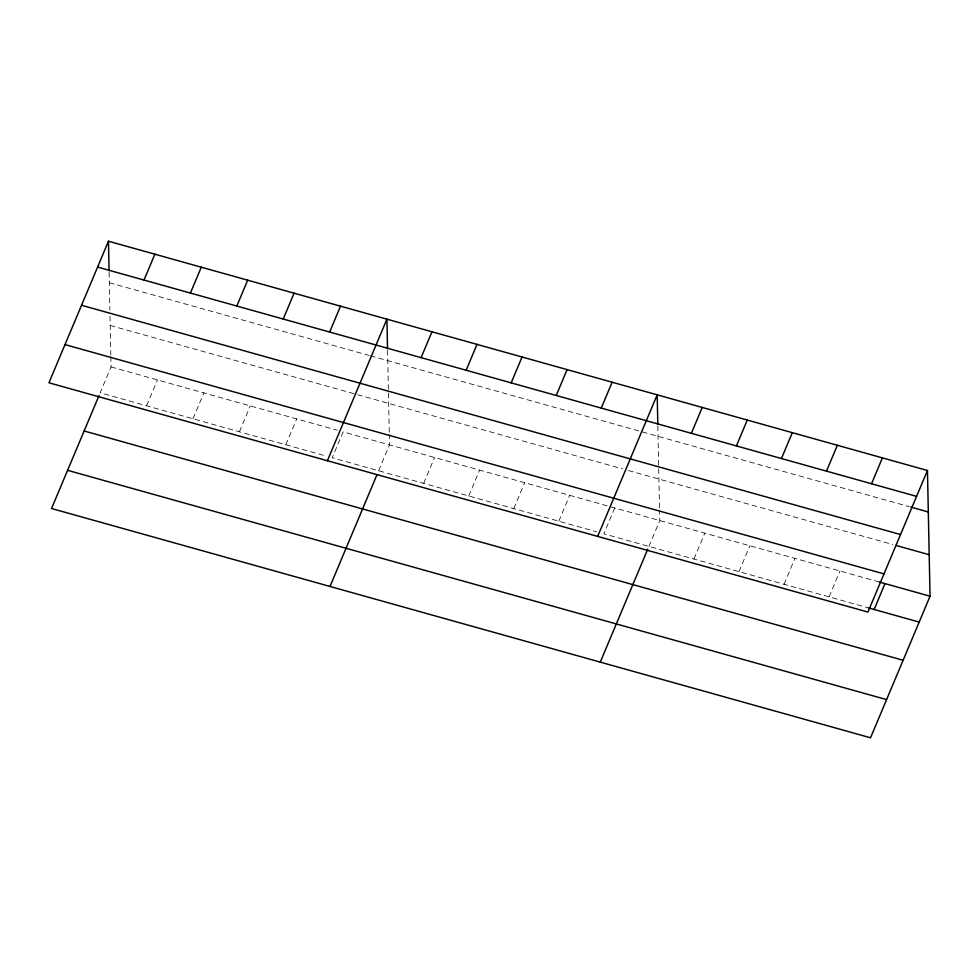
<?xml version="1.0" encoding="UTF-8"?>
<svg xmlns="http://www.w3.org/2000/svg" width="979" height="979" viewBox="0 0 979 979"><rect width="100%" height="100%" fill="white"/><g stroke="black" fill="none" stroke-linecap="round" stroke-linejoin="round"><path stroke-width="0.73" stroke-dasharray="4.89 3.67" d="M110.847 356.552L111.055 366.929L100.176 392.799L326.423 456.141M146.593 405.796L157.472 379.925M192.998 418.779L203.877 392.909M239.414 431.776L250.281 405.906M285.819 444.772L296.698 418.902M378.64 470.752L389.52 444.882L389.299 434.517M423.687 483.369L434.554 457.499M468.733 495.974L479.6 470.104M513.779 508.59L524.646 482.72M558.813 521.195L569.692 495.325M614.739 507.942L603.859 533.812L868.324 607.849M648.906 546.417L659.785 520.547L659.565 510.181M693.952 559.033L704.831 533.163M738.998 571.638L749.877 545.768M784.044 584.255L794.911 558.385M829.091 596.86L839.958 570.99M109.318 282.698L368.924 355.377M370.368 355.781L909.418 506.694M110.199 325.444L622.595 468.892M628.408 470.52L892.872 544.557M111.055 366.929L337.302 430.27M879.191 581.979L343.103 431.898L332.236 457.768L596.603 531.781M657.827 425.951L659.54 508.701M387.562 350.286L389.275 433.036M109.11 272.321L109.881 310.172M110.015 316.278L110.811 355.071"/><path stroke-width="1.47" d="M108.461 241.213L48.95 382.789L867.945 612.071L927.456 470.495L108.461 241.213L109.073 270.84M143.999 280.067L154.878 254.197M99.038 395.528L51.544 508.505L870.539 737.787L930.05 596.211L927.456 470.495M190.403 293.064L201.282 267.194M236.82 306.06L247.687 280.19M283.225 319.044L294.104 293.174M329.642 332.04L340.508 306.17M327.402 460.742L386.925 319.166L387.537 348.793M421.092 357.641L431.972 331.771M329.996 586.47L376.915 474.852M466.139 370.258L477.006 344.388M511.185 382.862L522.052 356.992M556.231 395.479L567.098 369.609M601.265 408.084L612.144 382.214M597.679 536.406L657.19 394.831L657.802 424.458M691.358 433.305L702.237 407.435M600.274 662.134L647.755 549.146M736.404 445.922L747.283 420.052M781.45 458.527L792.317 432.657M826.496 471.144L837.363 445.274M871.543 483.748L882.409 457.878M874.137 609.476L885.004 583.606M97.594 267.071L916.577 496.365M910.874 507.098L928.312 511.98M81.538 305.264L900.533 534.546M895.773 545.376L929.193 554.726M65.006 344.596L883.988 573.89M879.191 581.979L930.05 596.211M868.324 607.849L919.171 622.081M84.133 430.98L903.127 660.274M67.6 470.324L886.582 699.606"/></g></svg>
